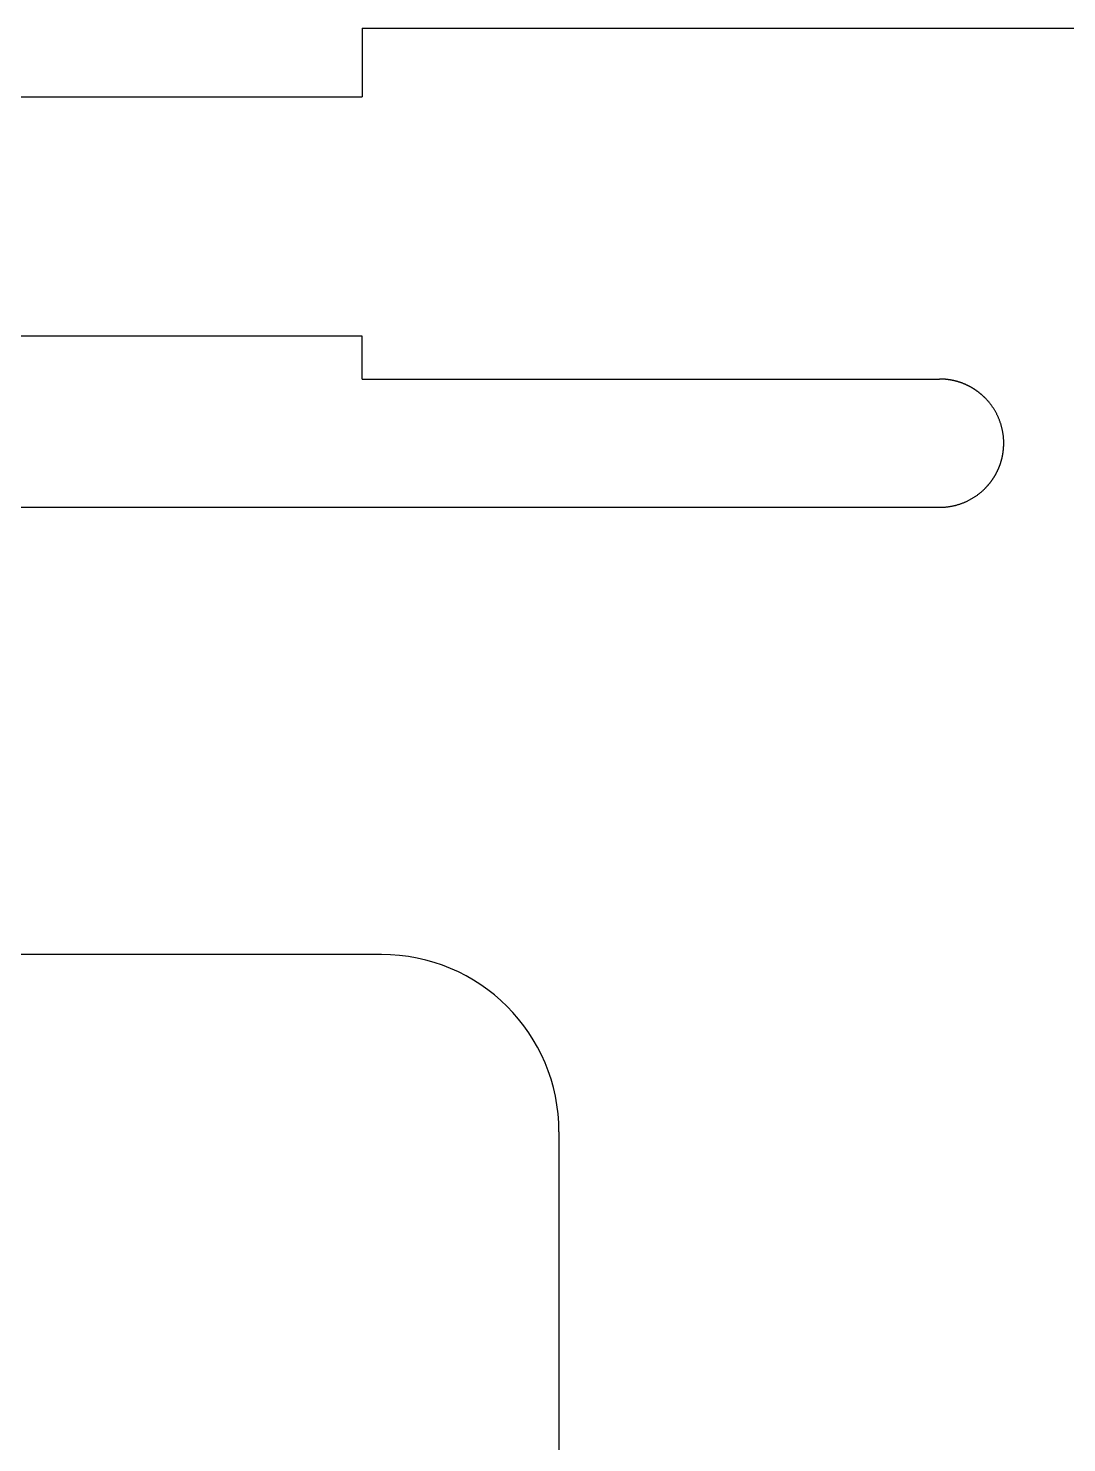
# Model space of a CAD drawing. Header units: millimetres. Extents: x -11 to 340, y -118 to 18.
# Drawn here: x 1.15 to 13.29, y 1.34 to 17.88 of the extents above; entities that cross this region are included whole.
import ezdxf

# ---------------------------------------------------------------- set-up
doc = ezdxf.new("R2010")
doc.units = ezdxf.units.MM
doc.header["$MEASUREMENT"] = 0
doc.layers.add('BLACK', color=7, linetype='CONTINUOUS')

msp = doc.modelspace()

# ---------------------------------------------------------------- linework, layer by layer
at = {"layer": 'BLACK', "linetype": 'Continuous'}
for p, q in [((5.05, 17.882529), (5.05, 17.082529)), ((5.05, 17.882529), (35.05, 17.882529)), ((-7.65, 17.082529), (5.05, 17.082529)), ((5.05, 14.282529), (-7.65, 14.282529)), ((5.05, 13.78), (5.05, 14.282529)), ((5.05, 13.78), (11.8, 13.78)), ((11.800797, 13.78), (11.8, 13.78)), ((11.804714, 13.779985), (11.800797, 13.78)), ((11.808626, 13.779951), (11.804714, 13.779985)), ((11.812539, 13.779897), (11.808626, 13.779951)), ((11.816447, 13.779823), (11.812539, 13.779897)), ((11.820354, 13.779729), (11.816447, 13.779823)), ((11.824257, 13.779615), (11.820354, 13.779729)), ((11.828159, 13.779481), (11.824257, 13.779615)), ((11.832056, 13.779327), (11.828159, 13.779481)), ((11.835954, 13.779153), (11.832056, 13.779327)), ((11.839846, 13.77896), (11.835954, 13.779153)), ((11.843737, 13.778746), (11.839846, 13.77896)), ((11.847623, 13.778512), (11.843737, 13.778746)), ((11.851509, 13.778259), (11.847623, 13.778512)), ((11.85539, 13.777986), (11.851509, 13.778259)), ((11.85927, 13.777692), (11.85539, 13.777986)), ((11.863144, 13.777379), (11.85927, 13.777692)), ((11.867018, 13.777047), (11.863144, 13.777379)), ((11.870886, 13.776694), (11.867018, 13.777047)), ((11.874753, 13.776321), (11.870886, 13.776694)), ((11.878614, 13.775929), (11.874753, 13.776321)), ((11.882475, 13.775517), (11.878614, 13.775929)), ((11.88633, 13.775085), (11.882475, 13.775517)), ((11.890183, 13.774634), (11.88633, 13.775085)), ((11.894031, 13.774162), (11.890183, 13.774634)), ((11.897878, 13.773671), (11.894031, 13.774162)), ((11.901718, 13.77316), (11.897878, 13.773671)), ((11.905558, 13.77263), (11.901718, 13.77316)), ((11.909391, 13.77208), (11.905558, 13.77263)), ((11.913222, 13.77151), (11.909391, 13.77208)), ((11.917048, 13.77092), (11.913222, 13.77151)), ((11.920871, 13.770311), (11.917048, 13.77092)), ((11.924689, 13.769682), (11.920871, 13.770311)), ((11.928504, 13.769034), (11.924689, 13.769682)), ((11.932313, 13.768366), (11.928504, 13.769034)), ((11.936121, 13.767678), (11.932313, 13.768366)), ((11.939921, 13.766971), (11.936121, 13.767678)), ((11.94372, 13.766244), (11.939921, 13.766971)), ((11.947512, 13.765498), (11.94372, 13.766244)), ((11.951301, 13.764732), (11.947512, 13.765498)), ((11.955084, 13.763947), (11.951301, 13.764732)), ((11.958865, 13.763142), (11.955084, 13.763947)), ((11.962638, 13.762318), (11.958865, 13.763142)), ((11.966409, 13.761474), (11.962638, 13.762318)), ((11.970173, 13.760611), (11.966409, 13.761474)), ((11.973934, 13.759728), (11.970173, 13.760611)), ((11.977688, 13.758826), (11.973934, 13.759728)), ((11.98144, 13.757904), (11.977688, 13.758826)), ((11.985183, 13.756964), (11.98144, 13.757904)), ((11.988924, 13.756004), (11.985183, 13.756964)), ((11.992658, 13.755024), (11.988924, 13.756004)), ((11.996388, 13.754025), (11.992658, 13.755024)), ((12.000111, 13.753008), (11.996388, 13.754025)), ((12.00383, 13.75197), (12.000111, 13.753008)), ((12.007542, 13.750914), (12.00383, 13.75197)), ((12.01125, 13.749838), (12.007542, 13.750914)), ((12.01495, 13.748743), (12.01125, 13.749838)), ((12.018647, 13.747629), (12.01495, 13.748743)), ((12.022336, 13.746496), (12.018647, 13.747629)), ((12.026021, 13.745343), (12.022336, 13.746496)), ((12.029697, 13.744172), (12.026021, 13.745343)), ((12.03337, 13.742981), (12.029697, 13.744172)), ((12.037035, 13.741772), (12.03337, 13.742981)), ((12.040695, 13.740543), (12.037035, 13.741772)), ((12.044347, 13.739296), (12.040695, 13.740543)), ((12.047994, 13.738029), (12.044347, 13.739296)), ((12.051633, 13.736744), (12.047994, 13.738029)), ((12.055268, 13.735439), (12.051633, 13.736744)), ((12.058894, 13.734116), (12.055268, 13.735439)), ((12.062515, 13.732774), (12.058894, 13.734116)), ((12.066127, 13.731413), (12.062515, 13.732774)), ((12.069734, 13.730033), (12.066127, 13.731413)), ((12.073332, 13.728635), (12.069734, 13.730033)), ((12.076926, 13.727218), (12.073332, 13.728635)), ((12.08051, 13.725782), (12.076926, 13.727218)), ((12.084088, 13.724327), (12.08051, 13.725782)), ((12.087658, 13.722854), (12.084088, 13.724327)), ((12.091222, 13.721362), (12.087658, 13.722854)), ((12.094777, 13.719852), (12.091222, 13.721362)), ((12.098326, 13.718323), (12.094777, 13.719852)), ((12.101865, 13.716776), (12.098326, 13.718323)), ((12.105399, 13.715209), (12.101865, 13.716776)), ((12.108922, 13.713625), (12.105399, 13.715209)), ((12.11244, 13.712022), (12.108922, 13.713625)), ((12.115948, 13.710402), (12.11244, 13.712022)), ((12.11945, 13.708762), (12.115948, 13.710402)), ((12.122941, 13.707105), (12.11945, 13.708762)), ((12.126426, 13.705428), (12.122941, 13.707105)), ((12.129901, 13.703735), (12.126426, 13.705428)), ((12.133369, 13.702022), (12.129901, 13.703735)), ((12.136827, 13.700292), (12.133369, 13.702022)), ((12.140278, 13.698543), (12.136827, 13.700292)), ((12.143719, 13.696777), (12.140278, 13.698543)), ((12.147153, 13.694993), (12.143719, 13.696777)), ((12.150576, 13.693191), (12.147153, 13.694993)), ((12.153991, 13.69137), (12.150576, 13.693191)), ((12.157396, 13.689533), (12.153991, 13.69137)), ((12.160793, 13.687676), (12.157396, 13.689533)), ((12.16418, 13.685803), (12.160793, 13.687676)), ((12.167558, 13.683912), (12.16418, 13.685803)), ((12.170926, 13.682003), (12.167558, 13.683912)), ((12.174286, 13.680076), (12.170926, 13.682003)), ((12.177634, 13.678132), (12.174286, 13.680076)), ((12.180974, 13.676171), (12.177634, 13.678132)), ((12.184303, 13.674192), (12.180974, 13.676171)), ((12.187624, 13.672195), (12.184303, 13.674192)), ((12.190933, 13.670182), (12.187624, 13.672195)), ((12.194233, 13.66815), (12.190933, 13.670182)), ((12.197522, 13.666102), (12.194233, 13.66815)), ((12.200802, 13.664037), (12.197522, 13.666102)), ((12.20407, 13.661954), (12.200802, 13.664037)), ((12.207329, 13.659854), (12.20407, 13.661954)), ((12.210577, 13.657738), (12.207329, 13.659854)), ((12.213814, 13.655604), (12.210577, 13.657738)), ((12.21704, 13.653454), (12.213814, 13.655604)), ((12.220256, 13.651286), (12.21704, 13.653454)), ((12.223461, 13.649102), (12.220256, 13.651286)), ((12.226655, 13.646901), (12.223461, 13.649102)), ((12.229837, 13.644684), (12.226655, 13.646901)), ((12.233009, 13.64245), (12.229837, 13.644684)), ((12.236169, 13.6402), (12.233009, 13.64245)), ((12.239318, 13.637932), (12.236169, 13.6402)), ((12.242455, 13.635649), (12.239318, 13.637932)), ((12.245581, 13.633349), (12.242455, 13.635649)), ((12.248695, 13.631033), (12.245581, 13.633349)), ((12.251797, 13.628701), (12.248695, 13.631033)), ((12.254888, 13.626352), (12.251797, 13.628701)), ((12.257967, 13.623988), (12.254888, 13.626352)), ((12.261033, 13.621607), (12.257967, 13.623988)), ((12.264088, 13.619211), (12.261033, 13.621607)), ((12.26713, 13.616799), (12.264088, 13.619211)), ((12.27016, 13.61437), (12.26713, 13.616799)), ((12.273177, 13.611927), (12.27016, 13.61437)), ((12.276183, 13.609467), (12.273177, 13.611927)), ((12.279175, 13.606992), (12.276183, 13.609467)), ((12.282155, 13.604502), (12.279175, 13.606992)), ((12.285123, 13.601996), (12.282155, 13.604502)), ((12.288077, 13.599474), (12.285123, 13.601996)), ((12.291019, 13.596938), (12.288077, 13.599474)), ((12.293947, 13.594386), (12.291019, 13.596938)), ((12.296863, 13.591819), (12.293947, 13.594386)), ((12.299765, 13.589237), (12.296863, 13.591819)), ((12.302654, 13.58664), (12.299765, 13.589237)), ((12.30553, 13.584028), (12.302654, 13.58664)), ((12.308392, 13.581401), (12.30553, 13.584028)), ((12.311241, 13.57876), (12.308392, 13.581401)), ((12.314076, 13.576103), (12.311241, 13.57876)), ((12.316898, 13.573433), (12.314076, 13.576103)), ((12.319705, 13.570747), (12.316898, 13.573433)), ((12.322499, 13.568048), (12.319705, 13.570747)), ((12.325279, 13.565334), (12.322499, 13.568048)), ((12.328045, 13.562605), (12.325279, 13.565334)), ((12.330797, 13.559863), (12.328045, 13.562605)), ((12.336258, 13.554335), (12.330797, 13.559863)), ((12.341662, 13.548752), (12.336258, 13.554335)), ((12.347008, 13.543114), (12.341662, 13.548752)), ((12.352295, 13.537422), (12.347008, 13.543114)), ((12.357522, 13.531676), (12.352295, 13.537422)), ((12.36269, 13.525876), (12.357522, 13.531676)), ((12.367798, 13.520025), (12.36269, 13.525876)), ((12.372844, 13.514121), (12.367798, 13.520025)), ((12.377829, 13.508167), (12.372844, 13.514121)), ((12.382751, 13.502163), (12.377829, 13.508167)), ((12.387611, 13.496109), (12.382751, 13.502163)), ((12.392407, 13.490006), (12.387611, 13.496109)), ((12.39714, 13.483855), (12.392407, 13.490006)), ((12.401807, 13.477657), (12.39714, 13.483855)), ((12.40641, 13.471413), (12.401807, 13.477657)), ((12.410948, 13.465122), (12.40641, 13.471413)), ((12.415419, 13.458786), (12.410948, 13.465122)), ((12.419824, 13.452406), (12.415419, 13.458786)), ((12.424162, 13.445983), (12.419824, 13.452406)), ((12.428432, 13.439516), (12.424162, 13.445983)), ((12.432634, 13.433007), (12.428432, 13.439516)), ((12.436769, 13.426456), (12.432634, 13.433007)), ((12.440834, 13.419865), (12.436769, 13.426456)), ((12.44483, 13.413234), (12.440834, 13.419865)), ((12.448756, 13.406564), (12.44483, 13.413234)), ((12.452613, 13.399855), (12.448756, 13.406564)), ((12.456399, 13.393108), (12.452613, 13.399855)), ((12.460114, 13.386324), (12.456399, 13.393108)), ((12.463757, 13.379504), (12.460114, 13.386324)), ((12.46733, 13.372648), (12.463757, 13.379504)), ((12.47083, 13.365757), (12.46733, 13.372648)), ((12.474258, 13.358832), (12.47083, 13.365757)), ((12.477614, 13.351873), (12.474258, 13.358832)), ((12.480896, 13.344882), (12.477614, 13.351873)), ((12.484106, 13.337858), (12.480896, 13.344882)), ((12.487242, 13.330803), (12.484106, 13.337858)), ((12.490304, 13.323718), (12.487242, 13.330803)), ((12.493292, 13.316602), (12.490304, 13.323718)), ((12.496206, 13.309457), (12.493292, 13.316602)), ((12.499045, 13.302283), (12.496206, 13.309457)), ((12.501809, 13.295081), (12.499045, 13.302283)), ((12.504499, 13.287852), (12.501809, 13.295081)), ((12.507112, 13.280597), (12.504499, 13.287852)), ((12.509651, 13.273315), (12.507112, 13.280597)), ((12.512113, 13.266007), (12.509651, 13.273315)), ((12.5145, 13.258675), (12.512113, 13.266007)), ((12.51681, 13.251319), (12.5145, 13.258675)), ((12.519045, 13.243939), (12.51681, 13.251319)), ((12.521202, 13.236536), (12.519045, 13.243939)), ((12.523283, 13.229111), (12.521202, 13.236536)), ((12.525287, 13.221664), (12.523283, 13.229111)), ((12.527214, 13.214196), (12.525287, 13.221664)), ((12.529064, 13.206708), (12.527214, 13.214196)), ((12.530836, 13.199199), (12.529064, 13.206708)), ((12.532531, 13.191671), (12.530836, 13.199199)), ((12.534148, 13.184124), (12.532531, 13.191671)), ((12.535687, 13.176559), (12.534148, 13.184124)), ((12.537149, 13.168976), (12.535687, 13.176559)), ((12.538532, 13.161376), (12.537149, 13.168976)), ((12.539837, 13.153759), (12.538532, 13.161376)), ((12.541064, 13.146125), (12.539837, 13.153759)), ((12.542213, 13.138476), (12.541064, 13.146125)), ((12.543283, 13.130812), (12.542213, 13.138476)), ((12.544274, 13.123133), (12.543283, 13.130812)), ((12.545187, 13.11544), (12.544274, 13.123133)), ((12.546021, 13.107732), (12.545187, 13.11544)), ((12.546775, 13.100012), (12.546021, 13.107732)), ((12.547451, 13.092279), (12.546775, 13.100012)), ((12.548048, 13.084533), (12.547451, 13.092279)), ((12.548565, 13.076775), (12.548048, 13.084533)), ((12.549003, 13.069006), (12.548565, 13.076775)), ((12.549362, 13.061225), (12.549003, 13.069006)), ((12.539034, 12.901495), (12.539682, 12.905311)), ((12.539682, 12.905311), (12.540311, 12.909128)), ((12.540311, 12.909128), (12.54092, 12.912952)), ((12.54092, 12.912952), (12.54151, 12.916777)), ((12.54151, 12.916777), (12.54208, 12.920609)), ((12.54208, 12.920609), (12.54263, 12.924442)), ((12.54263, 12.924442), (12.54316, 12.928281)), ((12.54316, 12.928281), (12.543671, 12.932122)), ((12.543671, 12.932122), (12.544162, 12.935969)), ((12.544162, 12.935969), (12.544634, 12.939816)), ((12.544634, 12.939816), (12.545085, 12.94367)), ((12.545085, 12.94367), (12.545517, 12.947525)), ((12.545517, 12.947525), (12.545929, 12.951385)), ((12.545929, 12.951385), (12.546321, 12.955247)), ((12.546321, 12.955247), (12.546694, 12.959114)), ((12.546694, 12.959114), (12.547047, 12.962982)), ((12.547047, 12.962982), (12.547379, 12.966856)), ((12.547379, 12.966856), (12.547692, 12.97073)), ((12.547692, 12.97073), (12.547986, 12.97461)), ((12.547986, 12.97461), (12.548259, 12.978491)), ((12.548259, 12.978491), (12.548512, 12.982376)), ((12.548512, 12.982376), (12.548746, 12.986263)), ((12.548746, 12.986263), (12.54896, 12.990154)), ((12.54896, 12.990154), (12.549153, 12.994046)), ((12.549153, 12.994046), (12.549327, 12.997943)), ((12.549327, 12.997943), (12.549481, 13.001841)), ((12.549641, 13.053434), (12.549362, 13.061225)), ((12.549481, 13.001841), (12.549615, 13.005743)), ((12.549615, 13.005743), (12.549729, 13.009646)), ((12.54984, 13.045632), (12.549641, 13.053434)), ((12.549729, 13.009646), (12.549823, 13.013553)), ((12.549823, 13.013553), (12.549897, 13.017461)), ((12.54996, 13.037821), (12.54984, 13.045632)), ((12.549897, 13.017461), (12.549951, 13.021373)), ((12.549951, 13.021373), (12.549985, 13.025286)), ((12.55, 13.03), (12.54996, 13.037821)), ((12.549985, 13.025286), (12.55, 13.029203)), ((12.55, 13.029203), (12.55, 13.03)), ((12.489852, 12.735223), (12.491362, 12.738778)), ((12.491362, 12.738778), (12.492854, 12.742342)), ((12.492854, 12.742342), (12.494327, 12.745911)), ((12.494327, 12.745911), (12.495782, 12.74949)), ((12.495782, 12.74949), (12.497218, 12.753074)), ((12.497218, 12.753074), (12.498635, 12.756667)), ((12.498635, 12.756667), (12.500033, 12.760266)), ((12.500033, 12.760266), (12.501413, 12.763873)), ((12.501413, 12.763873), (12.502774, 12.767485)), ((12.502774, 12.767485), (12.504116, 12.771106)), ((12.504116, 12.771106), (12.505439, 12.774732)), ((12.505439, 12.774732), (12.506744, 12.778366)), ((12.506744, 12.778366), (12.508029, 12.782005)), ((12.508029, 12.782005), (12.509296, 12.785653)), ((12.509296, 12.785653), (12.510543, 12.789305)), ((12.510543, 12.789305), (12.511772, 12.792965)), ((12.511772, 12.792965), (12.512981, 12.796629)), ((12.512981, 12.796629), (12.514172, 12.800302)), ((12.514172, 12.800302), (12.515343, 12.803979)), ((12.515343, 12.803979), (12.516496, 12.807664)), ((12.516496, 12.807664), (12.517629, 12.811352)), ((12.517629, 12.811352), (12.518743, 12.815049)), ((12.518743, 12.815049), (12.519838, 12.81875)), ((12.519838, 12.81875), (12.520914, 12.822458)), ((12.520914, 12.822458), (12.52197, 12.826169)), ((12.52197, 12.826169), (12.523008, 12.829889)), ((12.523008, 12.829889), (12.524025, 12.833612)), ((12.524025, 12.833612), (12.525024, 12.837342)), ((12.525024, 12.837342), (12.526004, 12.841075)), ((12.526004, 12.841075), (12.526964, 12.844816)), ((12.526964, 12.844816), (12.527904, 12.84856)), ((12.527904, 12.84856), (12.528826, 12.852311)), ((12.528826, 12.852311), (12.529728, 12.856065)), ((12.529728, 12.856065), (12.530611, 12.859827)), ((12.530611, 12.859827), (12.531474, 12.863591)), ((12.531474, 12.863591), (12.532318, 12.867362)), ((12.532318, 12.867362), (12.533142, 12.871135)), ((12.533142, 12.871135), (12.533947, 12.874916)), ((12.533947, 12.874916), (12.534732, 12.878698)), ((12.534732, 12.878698), (12.535498, 12.882488)), ((12.535498, 12.882488), (12.536244, 12.88628)), ((12.536244, 12.88628), (12.536971, 12.890079)), ((12.536971, 12.890079), (12.537678, 12.893879)), ((12.537678, 12.893879), (12.538366, 12.897686)), ((12.538366, 12.897686), (12.539034, 12.901495)), ((12.393988, 12.572033), (12.396352, 12.575112)), ((12.396352, 12.575112), (12.398701, 12.578202)), ((12.398701, 12.578202), (12.401033, 12.581305)), ((12.401033, 12.581305), (12.403349, 12.584419)), ((12.403349, 12.584419), (12.405649, 12.587545)), ((12.405649, 12.587545), (12.407932, 12.590682)), ((12.407932, 12.590682), (12.4102, 12.593831)), ((12.4102, 12.593831), (12.41245, 12.596991)), ((12.41245, 12.596991), (12.414684, 12.600163)), ((12.414684, 12.600163), (12.416901, 12.603345)), ((12.416901, 12.603345), (12.419103, 12.606539)), ((12.419103, 12.606539), (12.421286, 12.609743)), ((12.421286, 12.609743), (12.423454, 12.612959)), ((12.423454, 12.612959), (12.425604, 12.616185)), ((12.425604, 12.616185), (12.427738, 12.619423)), ((12.427738, 12.619423), (12.429854, 12.62267)), ((12.429854, 12.62267), (12.431954, 12.625929)), ((12.431954, 12.625929), (12.434037, 12.629198)), ((12.434037, 12.629198), (12.436102, 12.632477)), ((12.436102, 12.632477), (12.43815, 12.635766)), ((12.43815, 12.635766), (12.440182, 12.639067)), ((12.440182, 12.639067), (12.442195, 12.642376)), ((12.442195, 12.642376), (12.444192, 12.645696)), ((12.444192, 12.645696), (12.446171, 12.649025)), ((12.446171, 12.649025), (12.448132, 12.652366)), ((12.448132, 12.652366), (12.450076, 12.655714)), ((12.450076, 12.655714), (12.452003, 12.659074)), ((12.452003, 12.659074), (12.453912, 12.662441)), ((12.453912, 12.662441), (12.455803, 12.66582)), ((12.455803, 12.66582), (12.457676, 12.669206)), ((12.457676, 12.669206), (12.459533, 12.672604)), ((12.459533, 12.672604), (12.46137, 12.676009)), ((12.46137, 12.676009), (12.463191, 12.679424)), ((12.463191, 12.679424), (12.464993, 12.682847)), ((12.464993, 12.682847), (12.466777, 12.68628)), ((12.466777, 12.68628), (12.468543, 12.689721)), ((12.468543, 12.689721), (12.470292, 12.693172)), ((12.470292, 12.693172), (12.472022, 12.69663)), ((12.472022, 12.69663), (12.473735, 12.700098)), ((12.473735, 12.700098), (12.475428, 12.703573)), ((12.475428, 12.703573), (12.477105, 12.707058)), ((12.477105, 12.707058), (12.478762, 12.71055)), ((12.478762, 12.71055), (12.480402, 12.714052)), ((12.480402, 12.714052), (12.482022, 12.71756)), ((12.482022, 12.71756), (12.483625, 12.721077)), ((12.483625, 12.721077), (12.485209, 12.724601)), ((12.485209, 12.724601), (12.486776, 12.728135)), ((12.486776, 12.728135), (12.488323, 12.731674)), ((12.488323, 12.731674), (12.489852, 12.735223)), ((12.215983, 12.405838), (12.222407, 12.410176)), ((12.222407, 12.410176), (12.228787, 12.414581)), ((12.228787, 12.414581), (12.235122, 12.419052)), ((12.235122, 12.419052), (12.241413, 12.42359)), ((12.241413, 12.42359), (12.247658, 12.428192)), ((12.247658, 12.428192), (12.253856, 12.43286)), ((12.253856, 12.43286), (12.260006, 12.437593)), ((12.260006, 12.437593), (12.266109, 12.442389)), ((12.266109, 12.442389), (12.272163, 12.447248)), ((12.272163, 12.447248), (12.278167, 12.452171)), ((12.278167, 12.452171), (12.284122, 12.457156)), ((12.284122, 12.457156), (12.290025, 12.462202)), ((12.290025, 12.462202), (12.295876, 12.467309)), ((12.295876, 12.467309), (12.301676, 12.472477)), ((12.301676, 12.472477), (12.307422, 12.477705)), ((12.307422, 12.477705), (12.313114, 12.482992)), ((12.313114, 12.482992), (12.318753, 12.488338)), ((12.318753, 12.488338), (12.324336, 12.493742)), ((12.324336, 12.493742), (12.329863, 12.499203)), ((12.329863, 12.499203), (12.332605, 12.501955)), ((12.332605, 12.501955), (12.335334, 12.504721)), ((12.335334, 12.504721), (12.338048, 12.507501)), ((12.338048, 12.507501), (12.340748, 12.510294)), ((12.340748, 12.510294), (12.343433, 12.513102)), ((12.343433, 12.513102), (12.346104, 12.515924)), ((12.346104, 12.515924), (12.34876, 12.518759)), ((12.34876, 12.518759), (12.351401, 12.521608)), ((12.351401, 12.521608), (12.354028, 12.52447)), ((12.354028, 12.52447), (12.35664, 12.527346)), ((12.35664, 12.527346), (12.359237, 12.530235)), ((12.359237, 12.530235), (12.361819, 12.533137)), ((12.361819, 12.533137), (12.364386, 12.536052)), ((12.364386, 12.536052), (12.366938, 12.538981)), ((12.366938, 12.538981), (12.369474, 12.541923)), ((12.369474, 12.541923), (12.371996, 12.544877)), ((12.371996, 12.544877), (12.374502, 12.547844)), ((12.374502, 12.547844), (12.376992, 12.550824)), ((12.376992, 12.550824), (12.379467, 12.553817)), ((12.379467, 12.553817), (12.381927, 12.556822)), ((12.381927, 12.556822), (12.38437, 12.55984)), ((12.38437, 12.55984), (12.386799, 12.56287)), ((12.386799, 12.56287), (12.389211, 12.565912)), ((12.389211, 12.565912), (12.391607, 12.568967)), ((12.391607, 12.568967), (12.393988, 12.572033)), ((-8.995, 12.28), (11.8, 12.28)), ((11.8, 12.28), (11.807821, 12.28004)), ((11.807821, 12.28004), (11.815632, 12.28016)), ((11.815632, 12.28016), (11.823434, 12.280359)), ((11.823434, 12.280359), (11.831225, 12.280638)), ((11.831225, 12.280638), (11.839006, 12.280997)), ((11.839006, 12.280997), (11.846775, 12.281435)), ((11.846775, 12.281435), (11.854533, 12.281952)), ((11.854533, 12.281952), (11.862279, 12.282549)), ((11.862279, 12.282549), (11.870012, 12.283225)), ((11.870012, 12.283225), (11.877733, 12.283979)), ((11.877733, 12.283979), (11.88544, 12.284813)), ((11.88544, 12.284813), (11.893133, 12.285726)), ((11.893133, 12.285726), (11.900812, 12.286717)), ((11.900812, 12.286717), (11.908476, 12.287787)), ((11.908476, 12.287787), (11.916126, 12.288936)), ((11.916126, 12.288936), (11.923759, 12.290163)), ((11.923759, 12.290163), (11.931376, 12.291468)), ((11.931376, 12.291468), (11.938976, 12.292851)), ((11.938976, 12.292851), (11.946559, 12.294313)), ((11.946559, 12.294313), (11.954125, 12.295852)), ((11.954125, 12.295852), (11.961672, 12.297469)), ((11.961672, 12.297469), (11.9692, 12.299164)), ((11.9692, 12.299164), (11.976708, 12.300936)), ((11.976708, 12.300936), (11.984197, 12.302786)), ((11.984197, 12.302786), (11.991665, 12.304713)), ((11.991665, 12.304713), (11.999112, 12.306717)), ((11.999112, 12.306717), (12.006537, 12.308798)), ((12.006537, 12.308798), (12.013939, 12.310955)), ((12.013939, 12.310955), (12.021319, 12.313189)), ((12.021319, 12.313189), (12.028676, 12.3155)), ((12.028676, 12.3155), (12.036008, 12.317887)), ((12.036008, 12.317887), (12.043315, 12.320349)), ((12.043315, 12.320349), (12.050597, 12.322888)), ((12.050597, 12.322888), (12.057853, 12.325501)), ((12.057853, 12.325501), (12.065082, 12.328191)), ((12.065082, 12.328191), (12.072284, 12.330955)), ((12.072284, 12.330955), (12.079457, 12.333794)), ((12.079457, 12.333794), (12.086602, 12.336708)), ((12.086602, 12.336708), (12.093718, 12.339696)), ((12.093718, 12.339696), (12.100804, 12.342758)), ((12.100804, 12.342758), (12.107859, 12.345894)), ((12.107859, 12.345894), (12.114882, 12.349103)), ((12.114882, 12.349103), (12.121873, 12.352386)), ((12.121873, 12.352386), (12.128832, 12.355742)), ((12.128832, 12.355742), (12.135757, 12.35917)), ((12.135757, 12.35917), (12.142648, 12.36267)), ((12.142648, 12.36267), (12.149504, 12.366242)), ((12.149504, 12.366242), (12.156324, 12.369886)), ((12.156324, 12.369886), (12.163108, 12.373601)), ((12.163108, 12.373601), (12.169855, 12.377387)), ((12.169855, 12.377387), (12.176564, 12.381244)), ((12.176564, 12.381244), (12.183234, 12.38517)), ((12.183234, 12.38517), (12.189866, 12.389166)), ((12.189866, 12.389166), (12.196457, 12.393231)), ((12.196457, 12.393231), (12.203007, 12.397365)), ((12.203007, 12.397365), (12.209516, 12.401568)), ((12.209516, 12.401568), (12.215983, 12.405838)), ((5.275, 7.05), (-5.274993, 7.05)), ((7.350001, 4.975), (7.350001, -4.975))]:
    msp.add_line(p, q, dxfattribs=at)
at = {"layer": 'BLACK'}
msp.add_arc((5.275, 4.975), 2.075, 0, 90, dxfattribs=at)

doc.saveas('drawing.dxf')
